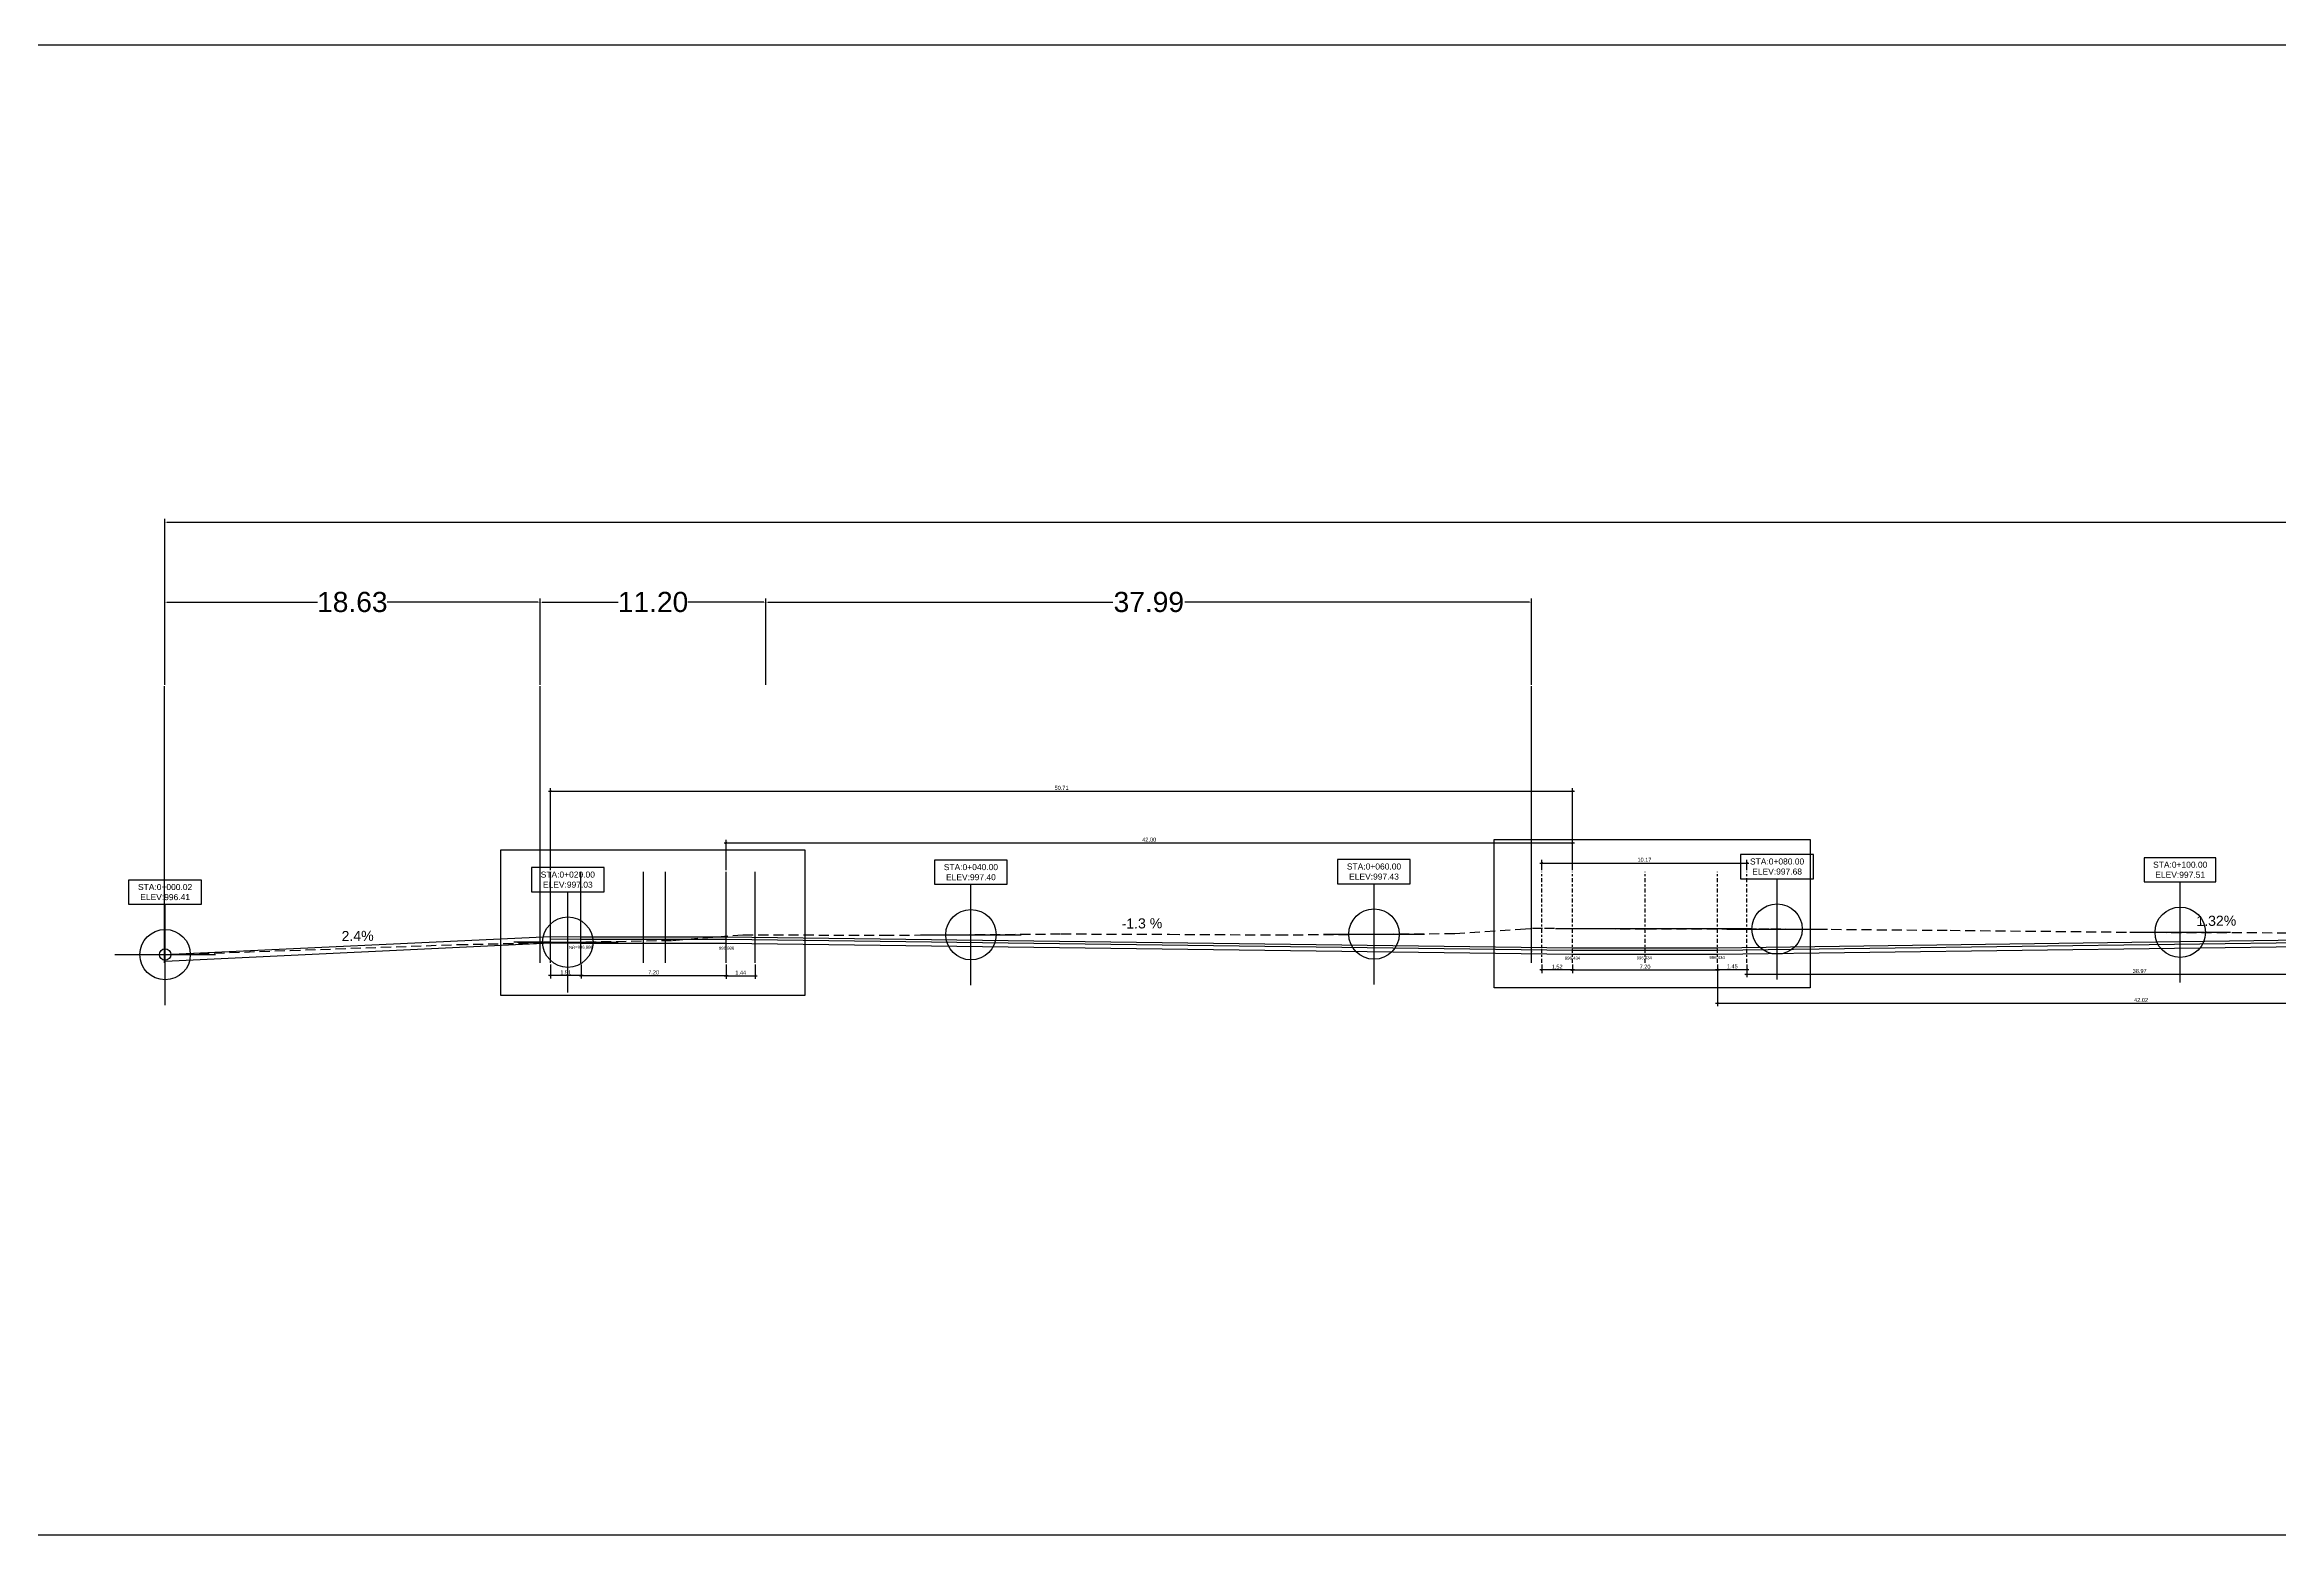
# Model space of a CAD drawing. Header units: metres. Extents: x -977055 to 805873, y -1033982 to 242021.
# Drawn here: x 1355.6 to 1466.4, y 959.3 to 1033.3 of the extents above; entities that cross this region are included whole.
import ezdxf

# ---------------------------------------------------------------- set-up
doc = ezdxf.new("R2010")
doc.units = ezdxf.units.M
doc.header["$PDMODE"] = 32
doc.header["$PDSIZE"] = 1.5
doc.linetypes.add('CENTRO1', pattern=[0.44, 0.2, -0.08, 0.08, -0.08])
doc.linetypes.add('DASHED', pattern=[0.75, 0.5, -0.25])
for name, color, linetype in [('C-ROAD-PROF', 1, 'DASHED'), ('C-ROAD-PROF-PROP', 150, 'Continuous'), ('C-ROAD-PROF-TEXT', 11, 'Continuous'), ('linea 1', 1, 'Continuous'), ('LOTE 243', 6, 'Continuous'), ('PUNTOS V', 4, 'Continuous')]:
    doc.layers.add(name, color=color, linetype=linetype)
doc.styles.add('CITY2', font='stylu.ttf', dxfattribs={"height": 0.2})
doc.styles.get("Standard").update_dxf_attribs({"font": 'arial.ttf'})
doc.dimstyles.new('Copia(2) de Standard', dxfattribs={"dimtxt": 1, "dimasz": 0.1, "dimexe": 0.18, "dimexo": 0.0625, "dimgap": 0.09, "dimtad": 0, "dimtih": 1, "dimtoh": 1, "dimzin": 0, "dimdsep": 46, "dimtxsty": 'Standard', "dimcen": 0.09, "dimadec": 0, "dimazin": 0, "dimtfac": 1, "dimtofl": 0, "dimtmove": 0, "dimatfit": 3, "dimfxl": 1, "dimtolj": 1, "dimtzin": 0, "dimarcsym": 0})
doc.dimstyles.new('COTAS2', dxfattribs={"dimtxt": 0.02, "dimasz": 0.1, "dimexe": 0.15, "dimexo": 0.08, "dimgap": 0.05, "dimtad": 1, "dimzin": 0, "dimdsep": 46, "dimtxsty": 'CITY2', "dimblk": 'ARCHTICK', "dimcen": 1, "dimdle": 0.1, "dimclrd": 1, "dimclre": 1, "dimclrt": 2, "dimadec": 0, "dimazin": 0, "dimtfac": 1, "dimtofl": 0, "dimtmove": 0, "dimatfit": 3, "dimldrblk": 'ARCHTICK', "dimfxl": 0.18, "dimtolj": 1, "dimtzin": 0, "dimarcsym": 0})

# ---------------------------------------------------------------- blocks, each defined once
blk = doc.blocks.new('*U2844')
at = {"layer": 'C-ROAD-PROF', "color": 1, "linetype": 'DASHED', "lineweight": -3}
for p, q in [((1466.9, 1198.48), (1470.4, 1198.76)), ((1470.4, 1198.76), (1477.4, 1198.73)), ((1477.4, 1198.73), (1486.18, 1198.8)), ((1486.18, 1198.8), (1491.56, 1198.78)), ((1491.56, 1198.78), (1496.94, 1198.75)), ((1496.94, 1198.75), (1505.71, 1198.82)), ((1505.71, 1198.82), (1508.97, 1199.04)), ((1508.97, 1199.04), (1509.56, 1199.08)), ((1509.56, 1199.08), (1510.16, 1199.08)), ((1510.16, 1199.08), (1515.21, 1199.05)), ((1515.21, 1199.05), (1520.18, 1199.05)), ((1520.18, 1199.05), (1520.79, 1199.05)), ((1520.79, 1199.05), (1521.39, 1199.05)), ((1521.39, 1199.05), (1530.28, 1198.98)), ((1530.28, 1198.98), (1539.76, 1198.88)), ((1539.76, 1198.88), (1549.29, 1198.85)), ((1441.72, 1197.77), (1441.91, 1197.77)), ((1441.91, 1197.77), (1447.93, 1197.98)), ((1447.93, 1197.98), (1456.25, 1198.27)), ((1456.25, 1198.27), (1461.85, 1198.39)), ((1461.85, 1198.39), (1466.9, 1198.48))]:
    blk.add_line(p, q, dxfattribs=at)
blk = doc.blocks.new('*U2845')
at = {"layer": 'C-ROAD-PROF-TEXT', "color": 11, "linetype": 'Continuous', "lineweight": -3}
for p, q in [((1439.91, 1201.47), (1439.91, 1200.27)), ((1443.53, 1201.47), (1439.91, 1201.47)), ((1443.53, 1200.27), (1443.53, 1201.47)), ((1439.91, 1200.27), (1443.53, 1200.27)), ((1441.72, 1195.27), (1441.72, 1200.27)), ((1439.22, 1197.77), (1444.22, 1197.77))]:
    blk.add_line(p, q, dxfattribs=at)
blk.add_circle((1441.72, 1197.77), 1.25, dxfattribs=at)
at = {"layer": 'C-ROAD-PROF-TEXT', "color": 11, "linetype": 'Continuous', "lineweight": -3, "insert": (1441.72, 1200.47), "char_height": 0.3, "attachment_point": 8}
blk.add_mtext('STA:0+000.02\\PELEV:996.41', dxfattribs=at)
blk = doc.blocks.new('*U2846')
at = {"layer": 'C-ROAD-PROF-TEXT', "color": 11, "linetype": 'Continuous', "lineweight": -3}
for p, q in [((1459.89, 1202.09), (1459.89, 1200.89)), ((1463.5, 1202.09), (1459.89, 1202.09)), ((1463.5, 1200.89), (1463.5, 1202.09)), ((1459.89, 1200.89), (1463.5, 1200.89)), ((1461.7, 1195.89), (1461.7, 1200.89)), ((1459.2, 1198.39), (1464.2, 1198.39))]:
    blk.add_line(p, q, dxfattribs=at)
blk.add_circle((1461.7, 1198.39), 1.25, dxfattribs=at)
at = {"layer": 'C-ROAD-PROF-TEXT', "color": 11, "linetype": 'Continuous', "lineweight": -3, "insert": (1461.7, 1201.09), "char_height": 0.3, "attachment_point": 8}
blk.add_mtext('STA:0+020.00\\PELEV:997.03', dxfattribs=at)
blk = doc.blocks.new('*U2847')
at = {"layer": 'C-ROAD-PROF-TEXT', "color": 11, "linetype": 'Continuous', "lineweight": -3}
for p, q in [((1479.89, 1202.46), (1479.89, 1201.26)), ((1483.5, 1202.46), (1479.89, 1202.46)), ((1483.5, 1201.26), (1483.5, 1202.46)), ((1479.89, 1201.26), (1483.5, 1201.26)), ((1481.7, 1196.26), (1481.7, 1201.26)), ((1479.2, 1198.76), (1484.2, 1198.76))]:
    blk.add_line(p, q, dxfattribs=at)
blk.add_circle((1481.7, 1198.76), 1.25, dxfattribs=at)
at = {"layer": 'C-ROAD-PROF-TEXT', "color": 11, "linetype": 'Continuous', "lineweight": -3, "insert": (1481.7, 1201.46), "char_height": 0.3, "attachment_point": 8}
blk.add_mtext('STA:0+040.00\\PELEV:997.40', dxfattribs=at)
blk = doc.blocks.new('*U2848')
at = {"layer": 'C-ROAD-PROF-TEXT', "color": 11, "linetype": 'Continuous', "lineweight": -3}
for p, q in [((1499.89, 1202.49), (1499.89, 1201.29)), ((1503.5, 1202.49), (1499.89, 1202.49)), ((1503.5, 1201.29), (1503.5, 1202.49)), ((1499.89, 1201.29), (1503.5, 1201.29)), ((1501.7, 1196.29), (1501.7, 1201.29)), ((1499.2, 1198.79), (1504.2, 1198.79))]:
    blk.add_line(p, q, dxfattribs=at)
blk.add_circle((1501.7, 1198.79), 1.25, dxfattribs=at)
at = {"layer": 'C-ROAD-PROF-TEXT', "color": 11, "linetype": 'Continuous', "lineweight": -3, "insert": (1501.7, 1201.49), "char_height": 0.3, "attachment_point": 8}
blk.add_mtext('STA:0+060.00\\PELEV:997.43', dxfattribs=at)
blk = doc.blocks.new('*U2849')
at = {"layer": 'C-ROAD-PROF-TEXT', "color": 11, "linetype": 'Continuous', "lineweight": -3}
for p, q in [((1519.89, 1202.74), (1519.89, 1201.54)), ((1523.5, 1202.74), (1519.89, 1202.74)), ((1523.5, 1201.54), (1523.5, 1202.74)), ((1519.89, 1201.54), (1523.5, 1201.54)), ((1521.7, 1196.54), (1521.7, 1201.54)), ((1519.2, 1199.04), (1524.2, 1199.04))]:
    blk.add_line(p, q, dxfattribs=at)
blk.add_circle((1521.7, 1199.04), 1.25, dxfattribs=at)
at = {"layer": 'C-ROAD-PROF-TEXT', "color": 11, "linetype": 'Continuous', "lineweight": -3, "insert": (1521.7, 1201.74), "char_height": 0.3, "attachment_point": 8}
blk.add_mtext('STA:0+080.00\\PELEV:997.68', dxfattribs=at)
blk = doc.blocks.new('*U2850')
at = {"layer": 'C-ROAD-PROF-TEXT', "color": 11, "linetype": 'Continuous', "lineweight": -3}
for p, q in [((1539.92, 1202.58), (1539.92, 1201.38)), ((1543.47, 1202.58), (1539.92, 1202.58)), ((1543.47, 1201.38), (1543.47, 1202.58)), ((1539.92, 1201.38), (1543.47, 1201.38)), ((1541.7, 1196.38), (1541.7, 1201.38)), ((1539.2, 1198.88), (1544.2, 1198.88))]:
    blk.add_line(p, q, dxfattribs=at)
blk.add_circle((1541.7, 1198.88), 1.25, dxfattribs=at)
at = {"layer": 'C-ROAD-PROF-TEXT', "color": 11, "linetype": 'Continuous', "lineweight": -3, "insert": (1541.7, 1201.58), "char_height": 0.3, "attachment_point": 8}
blk.add_mtext('STA:0+100.00\\PELEV:997.51', dxfattribs=at)
blk = doc.blocks.new('*D2867')
at = {"layer": 'Defpoints', "color": 0, "transparency": 16777216}
for p in [(1380.14, 1005.63), (1361.51, 1001.46), (1380.14, 1001.46)]:
    blk.add_point(p, dxfattribs=at)
at = {"layer": 'linea 1', "color": 0, "lineweight": -2, "transparency": 16777216}
for p, q in [((1361.51, 1001.52), (1361.51, 1005.81)), ((1361.61, 1005.63), (1369.09, 1005.63)), ((1380.04, 1005.63), (1372.55, 1005.63)), ((1380.14, 1001.52), (1380.14, 1005.81))]:
    blk.add_line(p, q, dxfattribs=at)
at = {"layer": 'linea 1', "color": 0, "transparency": 16777216}
for points in [[(1361.61, 1005.64), (1361.61, 1005.61), (1361.51, 1005.63)], [(1380.04, 1005.64), (1380.04, 1005.61), (1380.14, 1005.63)]]:
    blk.add_solid(points, dxfattribs=at)
at = {"layer": 'linea 1', "color": 0, "transparency": 16777216, "insert": (1370.82, 1005.63), "char_height": 1, "attachment_point": 5}
blk.add_mtext('\\A1;18.63', dxfattribs=at)
blk = doc.blocks.new('*D2868')
at = {"layer": 'Defpoints', "color": 0, "transparency": 16777216}
for p in [(1391.34, 1005.63), (1380.14, 1001.46), (1391.34, 1001.46)]:
    blk.add_point(p, dxfattribs=at)
at = {"layer": 'linea 1', "color": 0, "lineweight": -2, "transparency": 16777216}
for p, q in [((1380.14, 1001.52), (1380.14, 1005.81)), ((1380.24, 1005.63), (1384.01, 1005.63)), ((1391.24, 1005.63), (1387.47, 1005.63)), ((1391.34, 1001.52), (1391.34, 1005.81))]:
    blk.add_line(p, q, dxfattribs=at)
at = {"layer": 'linea 1', "color": 0, "transparency": 16777216}
for points in [[(1380.24, 1005.64), (1380.24, 1005.61), (1380.14, 1005.63)], [(1391.24, 1005.64), (1391.24, 1005.61), (1391.34, 1005.63)]]:
    blk.add_solid(points, dxfattribs=at)
at = {"layer": 'linea 1', "color": 0, "transparency": 16777216, "insert": (1385.74, 1005.63), "char_height": 1, "attachment_point": 5}
blk.add_mtext('\\A1;11.20', dxfattribs=at)
blk = doc.blocks.new('*D2869')
at = {"layer": 'Defpoints', "color": 0, "transparency": 16777216}
for p in [(1429.33, 1005.63), (1391.34, 1001.46), (1429.33, 1001.46)]:
    blk.add_point(p, dxfattribs=at)
at = {"layer": 'linea 1', "color": 0, "lineweight": -2, "transparency": 16777216}
for p, q in [((1391.34, 1001.52), (1391.34, 1005.81)), ((1391.44, 1005.63), (1408.56, 1005.63)), ((1429.23, 1005.63), (1412.12, 1005.63)), ((1429.33, 1001.52), (1429.33, 1005.81))]:
    blk.add_line(p, q, dxfattribs=at)
at = {"layer": 'linea 1', "color": 0, "transparency": 16777216}
for points in [[(1391.44, 1005.64), (1391.44, 1005.61), (1391.34, 1005.63)], [(1429.23, 1005.64), (1429.23, 1005.61), (1429.33, 1005.63)]]:
    blk.add_solid(points, dxfattribs=at)
at = {"layer": 'linea 1', "color": 0, "transparency": 16777216, "insert": (1410.34, 1005.63), "char_height": 1, "attachment_point": 5}
blk.add_mtext('\\A1;37.99', dxfattribs=at)
blk = doc.blocks.new('*D2876')
at = {"layer": 'Defpoints', "color": 0, "transparency": 16777216}
for p in [(1734.44, 1009.59), (1361.51, 1001.46), (1734.44, 1001.46)]:
    blk.add_point(p, dxfattribs=at)
at = {"layer": 'linea 1', "color": 0, "lineweight": -2, "transparency": 16777216}
for p, q in [((1361.51, 1001.52), (1361.51, 1009.77)), ((1361.61, 1009.59), (1545.81, 1009.59)), ((1734.34, 1009.59), (1550.14, 1009.59)), ((1734.44, 1001.52), (1734.44, 1009.77))]:
    blk.add_line(p, q, dxfattribs=at)
at = {"layer": 'linea 1', "color": 0, "transparency": 16777216}
for points in [[(1361.61, 1009.61), (1361.61, 1009.58), (1361.51, 1009.59)], [(1734.34, 1009.61), (1734.34, 1009.58), (1734.44, 1009.59)]]:
    blk.add_solid(points, dxfattribs=at)
at = {"layer": 'linea 1', "color": 0, "transparency": 16777216, "insert": (1547.97, 1009.59), "char_height": 1, "attachment_point": 5}
blk.add_mtext('\\A1;372.93', dxfattribs=at)
blk = doc.blocks.new('_ArchTick')
at = {"color": 0, "linetype": 'ByBlock', "const_width": 0.15}
blk.add_lwpolyline([(-0.5, -0.5), (0.5, 0.5)], dxfattribs=at)
blk = doc.blocks.new('*D3465')
at = {"layer": 'Defpoints', "color": 0, "transparency": 16777216}
for p in [(1382.17, 987.72), (1389.37, 987.72), (1389.37, 987.09)]:
    blk.add_point(p, dxfattribs=at)
at = {"layer": 'PUNTOS V', "color": 1, "lineweight": -2, "transparency": 16777216}
blk.add_line((1382.07, 987.09), (1389.47, 987.09), dxfattribs=at)
at = {"layer": 'PUNTOS V', "color": 1, "linetype": 'Continuous', "lineweight": -2, "transparency": 16777216}
for p, q in [((1382.17, 987.64), (1382.17, 986.94)), ((1389.37, 987.64), (1389.37, 986.94))]:
    blk.add_line(p, q, dxfattribs=at)
at = {"layer": 'PUNTOS V', "color": 1, "lineweight": -2, "transparency": 16777216, "xscale": 0.1, "yscale": 0.1, "zscale": 0.1, "rotation": 180}
blk.add_blockref('_ArchTick', (1382.17, 987.09), dxfattribs=at)
at = {"layer": 'PUNTOS V', "color": 1, "lineweight": -2, "transparency": 16777216, "xscale": 0.1, "yscale": 0.1, "zscale": 0.1}
blk.add_blockref('_ArchTick', (1389.37, 987.09), dxfattribs=at)
at = {"layer": 'PUNTOS V', "color": 2, "transparency": 16777216, "insert": (1385.77, 987.25), "char_height": 0.2, "attachment_point": 5, "style": 'CITY2'}
blk.add_mtext('\\A1;7.20', dxfattribs=at)
blk = doc.blocks.new('*D3466')
at = {"layer": 'Defpoints', "color": 0, "transparency": 16777216}
for p in [(1431.36, 993.68), (1389.37, 992.25), (1431.36, 992.25)]:
    blk.add_point(p, dxfattribs=at)
at = {"layer": 'PUNTOS V', "color": 1, "lineweight": -2, "transparency": 16777216}
blk.add_line((1389.27, 993.68), (1431.46, 993.68), dxfattribs=at)
at = {"layer": 'PUNTOS V', "color": 1, "linetype": 'Continuous', "lineweight": -2, "transparency": 16777216}
for p, q in [((1389.37, 992.33), (1389.37, 993.83)), ((1431.36, 992.33), (1431.36, 993.83))]:
    blk.add_line(p, q, dxfattribs=at)
at = {"layer": 'PUNTOS V', "color": 1, "lineweight": -2, "transparency": 16777216, "xscale": 0.1, "yscale": 0.1, "zscale": 0.1, "rotation": 180}
blk.add_blockref('_ArchTick', (1389.37, 993.68), dxfattribs=at)
at = {"layer": 'PUNTOS V', "color": 1, "lineweight": -2, "transparency": 16777216, "xscale": 0.1, "yscale": 0.1, "zscale": 0.1}
blk.add_blockref('_ArchTick', (1431.36, 993.68), dxfattribs=at)
at = {"layer": 'PUNTOS V', "color": 2, "transparency": 16777216, "insert": (1410.36, 993.84), "char_height": 0.2, "attachment_point": 5, "style": 'CITY2'}
blk.add_mtext('\\A1;42.00', dxfattribs=at)
blk = doc.blocks.new('*D3467')
at = {"layer": 'Defpoints', "color": 0, "transparency": 16777216}
for p in [(1380.66, 987.72), (1380.66, 987.09), (1382.17, 987.72)]:
    blk.add_point(p, dxfattribs=at)
at = {"layer": 'PUNTOS V', "color": 1, "lineweight": -2, "transparency": 16777216}
blk.add_line((1382.27, 987.09), (1380.56, 987.09), dxfattribs=at)
at = {"layer": 'PUNTOS V', "color": 1, "linetype": 'Continuous', "lineweight": -2, "transparency": 16777216}
for p, q in [((1380.66, 987.64), (1380.66, 986.94)), ((1382.17, 987.64), (1382.17, 986.94))]:
    blk.add_line(p, q, dxfattribs=at)
at = {"layer": 'PUNTOS V', "color": 1, "lineweight": -2, "transparency": 16777216, "xscale": 0.1, "yscale": 0.1, "zscale": 0.1, "rotation": 180}
blk.add_blockref('_ArchTick', (1380.66, 987.09), dxfattribs=at)
at = {"layer": 'PUNTOS V', "color": 1, "lineweight": -2, "transparency": 16777216, "xscale": 0.1, "yscale": 0.1, "zscale": 0.1}
blk.add_blockref('_ArchTick', (1382.17, 987.09), dxfattribs=at)
at = {"layer": 'PUNTOS V', "color": 2, "transparency": 16777216, "insert": (1381.41, 987.25), "char_height": 0.2, "attachment_point": 5, "style": 'CITY2'}
blk.add_mtext('\\A1;1.51', dxfattribs=at)
blk = doc.blocks.new('*D3468')
at = {"layer": 'Defpoints', "color": 0, "transparency": 16777216}
for p in [(1431.36, 987.72), (1438.56, 987.72), (1438.56, 987.37)]:
    blk.add_point(p, dxfattribs=at)
at = {"layer": 'PUNTOS V', "color": 1, "lineweight": -2, "transparency": 16777216}
blk.add_line((1431.26, 987.37), (1438.66, 987.37), dxfattribs=at)
at = {"layer": 'PUNTOS V', "color": 1, "linetype": 'Continuous', "lineweight": -2, "transparency": 16777216}
for p, q in [((1431.36, 987.64), (1431.36, 987.22)), ((1438.56, 987.64), (1438.56, 987.22))]:
    blk.add_line(p, q, dxfattribs=at)
at = {"layer": 'PUNTOS V', "color": 1, "lineweight": -2, "transparency": 16777216, "xscale": 0.1, "yscale": 0.1, "zscale": 0.1, "rotation": 180}
blk.add_blockref('_ArchTick', (1431.36, 987.37), dxfattribs=at)
at = {"layer": 'PUNTOS V', "color": 1, "lineweight": -2, "transparency": 16777216, "xscale": 0.1, "yscale": 0.1, "zscale": 0.1}
blk.add_blockref('_ArchTick', (1438.56, 987.37), dxfattribs=at)
at = {"layer": 'PUNTOS V', "color": 2, "transparency": 16777216, "insert": (1434.96, 987.53), "char_height": 0.2, "attachment_point": 5, "style": 'CITY2'}
blk.add_mtext('\\A1;7.20', dxfattribs=at)
blk = doc.blocks.new('*D3472')
at = {"layer": 'Defpoints', "color": 0, "transparency": 16777216}
for p in [(1431.36, 996.25), (1380.66, 992.25), (1431.36, 992.25)]:
    blk.add_point(p, dxfattribs=at)
at = {"layer": 'PUNTOS V', "color": 1, "lineweight": -2, "transparency": 16777216}
blk.add_line((1380.56, 996.25), (1431.46, 996.25), dxfattribs=at)
at = {"layer": 'PUNTOS V', "color": 1, "linetype": 'Continuous', "lineweight": -2, "transparency": 16777216}
for p, q in [((1380.66, 992.33), (1380.66, 996.4)), ((1431.36, 992.33), (1431.36, 996.4))]:
    blk.add_line(p, q, dxfattribs=at)
at = {"layer": 'PUNTOS V', "color": 1, "lineweight": -2, "transparency": 16777216, "xscale": 0.1, "yscale": 0.1, "zscale": 0.1, "rotation": 180}
blk.add_blockref('_ArchTick', (1380.66, 996.25), dxfattribs=at)
at = {"layer": 'PUNTOS V', "color": 1, "lineweight": -2, "transparency": 16777216, "xscale": 0.1, "yscale": 0.1, "zscale": 0.1}
blk.add_blockref('_ArchTick', (1431.36, 996.25), dxfattribs=at)
at = {"layer": 'PUNTOS V', "color": 2, "transparency": 16777216, "insert": (1406.01, 996.41), "char_height": 0.2, "attachment_point": 5, "style": 'CITY2'}
blk.add_mtext('\\A1;50.71', dxfattribs=at)
blk = doc.blocks.new('*D3475')
at = {"layer": 'Defpoints', "color": 0, "transparency": 16777216}
for p in [(1429.84, 987.72), (1429.84, 987.37), (1431.36, 987.72)]:
    blk.add_point(p, dxfattribs=at)
at = {"layer": 'PUNTOS V', "color": 1, "lineweight": -2, "transparency": 16777216}
blk.add_line((1431.46, 987.37), (1429.74, 987.37), dxfattribs=at)
at = {"layer": 'PUNTOS V', "color": 1, "linetype": 'Continuous', "lineweight": -2, "transparency": 16777216}
for p, q in [((1429.84, 987.64), (1429.84, 987.22)), ((1431.36, 987.64), (1431.36, 987.22))]:
    blk.add_line(p, q, dxfattribs=at)
at = {"layer": 'PUNTOS V', "color": 1, "lineweight": -2, "transparency": 16777216, "xscale": 0.1, "yscale": 0.1, "zscale": 0.1, "rotation": 180}
blk.add_blockref('_ArchTick', (1429.84, 987.37), dxfattribs=at)
at = {"layer": 'PUNTOS V', "color": 1, "lineweight": -2, "transparency": 16777216, "xscale": 0.1, "yscale": 0.1, "zscale": 0.1}
blk.add_blockref('_ArchTick', (1431.36, 987.37), dxfattribs=at)
at = {"layer": 'PUNTOS V', "color": 2, "transparency": 16777216, "insert": (1430.6, 987.53), "char_height": 0.2, "attachment_point": 5, "style": 'CITY2'}
blk.add_mtext('\\A1;1.52', dxfattribs=at)
blk = doc.blocks.new('*D3476')
at = {"layer": 'Defpoints', "color": 0, "transparency": 16777216}
for p in [(1438.56, 987.72), (1440.01, 987.72), (1440.01, 987.4)]:
    blk.add_point(p, dxfattribs=at)
at = {"layer": 'PUNTOS V', "color": 1, "lineweight": -2, "transparency": 16777216}
blk.add_line((1438.46, 987.4), (1440.11, 987.4), dxfattribs=at)
at = {"layer": 'PUNTOS V', "color": 1, "linetype": 'Continuous', "lineweight": -2, "transparency": 16777216}
for p, q in [((1438.56, 987.64), (1438.56, 987.25)), ((1440.01, 987.64), (1440.01, 987.25))]:
    blk.add_line(p, q, dxfattribs=at)
at = {"layer": 'PUNTOS V', "color": 1, "lineweight": -2, "transparency": 16777216, "xscale": 0.1, "yscale": 0.1, "zscale": 0.1, "rotation": 180}
blk.add_blockref('_ArchTick', (1438.56, 987.4), dxfattribs=at)
at = {"layer": 'PUNTOS V', "color": 1, "lineweight": -2, "transparency": 16777216, "xscale": 0.1, "yscale": 0.1, "zscale": 0.1}
blk.add_blockref('_ArchTick', (1440.01, 987.4), dxfattribs=at)
at = {"layer": 'PUNTOS V', "color": 2, "transparency": 16777216, "insert": (1439.29, 987.55), "char_height": 0.2, "attachment_point": 5, "style": 'CITY2'}
blk.add_mtext('\\A1;1.45', dxfattribs=at)
blk = doc.blocks.new('*D3477')
at = {"layer": 'Defpoints', "color": 0, "transparency": 16777216}
for p in [(1440.01, 992.68), (1429.84, 992.25), (1440.01, 992.25)]:
    blk.add_point(p, dxfattribs=at)
at = {"layer": 'PUNTOS V', "color": 1, "lineweight": -2, "transparency": 16777216}
blk.add_line((1429.74, 992.68), (1440.11, 992.68), dxfattribs=at)
at = {"layer": 'PUNTOS V', "color": 1, "linetype": 'Continuous', "lineweight": -2, "transparency": 16777216}
for p, q in [((1429.84, 992.33), (1429.84, 992.83)), ((1440.01, 992.33), (1440.01, 992.83))]:
    blk.add_line(p, q, dxfattribs=at)
at = {"layer": 'PUNTOS V', "color": 1, "lineweight": -2, "transparency": 16777216, "xscale": 0.1, "yscale": 0.1, "zscale": 0.1, "rotation": 180}
blk.add_blockref('_ArchTick', (1429.84, 992.68), dxfattribs=at)
at = {"layer": 'PUNTOS V', "color": 1, "lineweight": -2, "transparency": 16777216, "xscale": 0.1, "yscale": 0.1, "zscale": 0.1}
blk.add_blockref('_ArchTick', (1440.01, 992.68), dxfattribs=at)
at = {"layer": 'PUNTOS V', "color": 2, "transparency": 16777216, "insert": (1434.93, 992.84), "char_height": 0.2, "attachment_point": 5, "style": 'CITY2'}
blk.add_mtext('\\A1;10.17', dxfattribs=at)
blk = doc.blocks.new('*D3480')
at = {"layer": 'Defpoints', "color": 0, "transparency": 16777216}
for p in [(1440.01, 987.72), (1478.98, 987.72), (1478.98, 987.16)]:
    blk.add_point(p, dxfattribs=at)
at = {"layer": 'PUNTOS V', "color": 1, "lineweight": -2, "transparency": 16777216}
blk.add_line((1439.91, 987.16), (1479.08, 987.16), dxfattribs=at)
at = {"layer": 'PUNTOS V', "color": 1, "linetype": 'Continuous', "lineweight": -2, "transparency": 16777216}
for p, q in [((1440.01, 987.64), (1440.01, 987.01)), ((1478.98, 987.64), (1478.98, 987.01))]:
    blk.add_line(p, q, dxfattribs=at)
at = {"layer": 'PUNTOS V', "color": 1, "lineweight": -2, "transparency": 16777216, "xscale": 0.1, "yscale": 0.1, "zscale": 0.1, "rotation": 180}
blk.add_blockref('_ArchTick', (1440.01, 987.16), dxfattribs=at)
at = {"layer": 'PUNTOS V', "color": 1, "lineweight": -2, "transparency": 16777216, "xscale": 0.1, "yscale": 0.1, "zscale": 0.1}
blk.add_blockref('_ArchTick', (1478.98, 987.16), dxfattribs=at)
at = {"layer": 'PUNTOS V', "color": 2, "transparency": 16777216, "insert": (1459.5, 987.32), "char_height": 0.2, "attachment_point": 5, "style": 'CITY2'}
blk.add_mtext('\\A1;38.97', dxfattribs=at)
blk = doc.blocks.new('*D3481')
at = {"layer": 'Defpoints', "color": 0, "transparency": 16777216}
for p in [(1438.56, 987.72), (1480.58, 987.72), (1480.58, 985.73)]:
    blk.add_point(p, dxfattribs=at)
at = {"layer": 'PUNTOS V', "color": 1, "linetype": 'Continuous', "lineweight": -2, "transparency": 16777216}
for p, q in [((1438.56, 987.64), (1438.56, 985.58)), ((1480.58, 987.64), (1480.58, 985.58))]:
    blk.add_line(p, q, dxfattribs=at)
at = {"layer": 'PUNTOS V', "color": 1, "lineweight": -2, "transparency": 16777216}
blk.add_line((1438.46, 985.73), (1480.68, 985.73), dxfattribs=at)
at = {"layer": 'PUNTOS V', "color": 1, "lineweight": -2, "transparency": 16777216, "xscale": 0.1, "yscale": 0.1, "zscale": 0.1, "rotation": 180}
blk.add_blockref('_ArchTick', (1438.56, 985.73), dxfattribs=at)
at = {"layer": 'PUNTOS V', "color": 1, "lineweight": -2, "transparency": 16777216, "xscale": 0.1, "yscale": 0.1, "zscale": 0.1}
blk.add_blockref('_ArchTick', (1480.58, 985.73), dxfattribs=at)
at = {"layer": 'PUNTOS V', "color": 2, "transparency": 16777216, "insert": (1459.57, 985.88), "char_height": 0.2, "attachment_point": 5, "style": 'CITY2'}
blk.add_mtext('\\A1;42.02', dxfattribs=at)
blk = doc.blocks.new('*D3522')
at = {"layer": 'Defpoints', "color": 0, "transparency": 16777216}
for p in [(1389.37, 987.72), (1390.81, 987.72), (1390.81, 987.08)]:
    blk.add_point(p, dxfattribs=at)
at = {"layer": 'PUNTOS V', "color": 1, "lineweight": -2, "transparency": 16777216}
blk.add_line((1389.27, 987.08), (1390.91, 987.08), dxfattribs=at)
at = {"layer": 'PUNTOS V', "color": 1, "linetype": 'Continuous', "lineweight": -2, "transparency": 16777216}
for p, q in [((1389.37, 987.64), (1389.37, 986.93)), ((1390.81, 987.64), (1390.81, 986.93))]:
    blk.add_line(p, q, dxfattribs=at)
at = {"layer": 'PUNTOS V', "color": 1, "lineweight": -2, "transparency": 16777216, "xscale": 0.1, "yscale": 0.1, "zscale": 0.1, "rotation": 180}
blk.add_blockref('_ArchTick', (1389.37, 987.08), dxfattribs=at)
at = {"layer": 'PUNTOS V', "color": 1, "lineweight": -2, "transparency": 16777216, "xscale": 0.1, "yscale": 0.1, "zscale": 0.1}
blk.add_blockref('_ArchTick', (1390.81, 987.08), dxfattribs=at)
at = {"layer": 'PUNTOS V', "color": 2, "transparency": 16777216, "insert": (1390.09, 987.24), "char_height": 0.2, "attachment_point": 5, "style": 'CITY2'}
blk.add_mtext('\\A1;1.44', dxfattribs=at)

msp = doc.modelspace()

# ---------------------------------------------------------------- linework, layer by layer
at = {"layer": 'C-ROAD-PROF-PROP', "color": 150, "linetype": 'Continuous', "lineweight": -3, "ltscale": 2}
for p, q in [((1438.56112, 988.47495), (1480.58112, 989.03154)), ((1438.56112, 988.35495), (1480.58112, 988.91154)), ((1438.56112, 988.15495), (1480.58112, 988.71154))]:
    msp.add_line(p, q, dxfattribs=at)
at = {"layer": 'linea 1'}
for points in [[(1361.50752, 987.72192), (1361.50752, 1001.46243)], [(1380.14162, 987.72192), (1380.14162, 1001.46243)], [(1429.33412, 987.72192), (1429.33412, 1001.46243)], [(1361.50752, 987.72192), (1361.50752, 992.2467)], [(1380.65502, 987.72192), (1380.65502, 992.2467)], [(1382.16502, 987.72192), (1382.16502, 992.2467)], [(1385.26502, 987.72192), (1385.26502, 992.2467)], [(1386.36162, 987.72192), (1386.36162, 992.2467)], [(1389.36502, 987.72192), (1389.36502, 992.2467)], [(1390.80502, 987.72192), (1390.80502, 992.2467)]]:
    msp.add_lwpolyline(points, dxfattribs=at)
for points in [[(1427.47359, 993.85267), (1443.15117, 993.85267), (1443.15117, 986.48558), (1427.47359, 986.48558)], [(1378.18091, 993.33505), (1393.27695, 993.33505), (1393.27695, 986.096), (1378.18091, 986.096)]]:
    msp.add_lwpolyline(points, close=True, dxfattribs=at)
at = {"layer": 'linea 1', "color": 2, "linetype": 'CENTRO1'}
for points in [[(1380.14162, 987.72192), (1380.14162, 992.2467)], [(1429.84112, 987.72192), (1429.84112, 992.2467)], [(1431.36112, 987.72192), (1431.36112, 992.2467)], [(1434.96112, 987.72192), (1434.96112, 992.2467)], [(1438.56112, 987.72192), (1438.56112, 992.2467)], [(1440.01112, 987.72192), (1440.01112, 992.2467)]]:
    msp.add_lwpolyline(points, dxfattribs=at)
at = {"layer": 'linea 1'}
msp.add_circle((1361.53017, 988.13406), 0.284, dxfattribs=at)
at = {"layer": 'LOTE 243', "color": 2}
for points in [[(1361.51512, 988.13361), (1380.65502, 989.03472)], [(1380.65732, 989.03435), (1382.16502, 989.01842)], [(1389.36502, 989.01842), (1431.36112, 988.47495)], [(1361.53017, 987.81397), (1380.65503, 988.71511)], [(1380.65502, 988.71511), (1382.16502, 988.69842)], [(1380.656, 988.91436), (1382.16502, 988.89842)], [(1389.36502, 988.89842), (1431.3598, 988.35495)], [(1389.36502, 988.69842), (1431.36112, 988.15495)]]:
    msp.add_lwpolyline(points, dxfattribs=at)
at = {"layer": 'PUNTOS V', "color": 1}
msp.add_lwpolyline([(1306.53744, 1033.29717), (1770.28448, 1033.29717), (1770.28448, 959.30984), (1306.53744, 959.30984)], close=True, dxfattribs=at)
for points in [[(1382.16502, 989.01842), (1389.36502, 989.01842)], [(1440.25752, 989.40597), (1430.52208, 989.40597)], [(1380.65502, 988.7475), (1378.82921, 988.7475)], [(1382.16502, 988.89842), (1389.36502, 988.89842)], [(1382.16502, 988.69842), (1389.36502, 988.69842)], [(1431.36112, 988.47495), (1438.56112, 988.47495)], [(1431.36112, 988.35495), (1438.56112, 988.35495)], [(1431.36112, 988.15495), (1438.56112, 988.15495)]]:
    msp.add_lwpolyline(points, dxfattribs=at)
at = {"layer": 'PUNTOS V'}
msp.add_lwpolyline([(1429.33412, 988.28546), (1429.33412, 988.2761)], dxfattribs=at)

# ---------------------------------------------------------------- block references
at = {"layer": 'C-ROAD-PROF', "color": 1, "linetype": 'DASHED', "lineweight": -3}
msp.add_blockref('*U2844', (-80.18772, -209.63845), dxfattribs=at)
at = {"layer": 'C-ROAD-PROF-TEXT', "color": 11, "linetype": 'Continuous', "lineweight": -3}
for name in ['*U2846', '*U2847', '*U2848', '*U2849', '*U2850', '*U2845']:
    msp.add_blockref(name, (-80.18772, -209.63845), dxfattribs=at)

# ---------------------------------------------------------------- texts
at = {"layer": 'C-ROAD-PROF-TEXT', "color": 11, "linetype": 'Continuous', "lineweight": -3, "insert": (1361.53017, 990.83406), "char_height": 0.3, "attachment_point": 8}
msp.add_mtext('STA:0+000.02\\PELEV:996.41', dxfattribs=at)
at = {"layer": 'C-ROAD-PROF-TEXT', "color": 11, "linetype": 'Continuous', "lineweight": -3, "attachment_point": 8}
for s, insert, char_height, rotation in [('{\\C2;2.4%}', (1371.08645, 988.80647), 0.5, 0.6300515), ('{\\C2;-1.3 %}', (1409.9993, 989.42537), 0.5, 0.6300515), ('{\\C2;1.32%}', (1463.30692, 989.5559), 0.5, 0.5711077), ('{\\C2;NR=996,986}', (1382.16502, 988.39479), 0.15, 0.5711077), ('{\\C2;996,986}', (1389.38888, 988.34967, 996.877), 0.15, 0.5711077), ('{\\C2;996,434}', (1431.36112, 987.855), 0.15, 0.5711077), ('{\\C2;996,434}', (1434.92157, 987.87185), 0.15, 0.5711077), ('{\\C2;996,434}', (1438.53795, 987.88774), 0.15, 0.5711077)]:
    msp.add_mtext(s, dxfattribs=dict(at, insert=insert, char_height=char_height, rotation=rotation))

# ---------------------------------------------------------------- dimensions: what is measured, and where the dimension line sits
at = {"layer": 'linea 1'}
for p2, distance, picture, middle in [((1734.43882, 1001.46243), 8.13025, '*D2876', (1547.97317, 1009.59268)), ((1380.14162, 1001.46243), 4.16498, '*D2867', (1370.82457, 1005.62741))]:
    dim = msp.add_aligned_dim(p1=(1361.50752, 1001.46243), p2=p2, distance=distance, dimstyle='Copia(2) de Standard', dxfattribs=at)
    dim.commit()
    dim.dimension.update_dxf_attribs({"geometry": picture, "text_midpoint": middle})
for base, p1, p2, picture, middle in [((1391.34492, 1005.62741), (1380.14162, 1001.46243), (1391.34492, 1001.46243), '*D2868', (1385.74327, 1005.62741)), ((1429.33482, 1005.62741), (1391.34492, 1001.46243), (1429.33482, 1001.46243), '*D2869', (1410.33987, 1005.62741))]:
    dim = msp.add_linear_dim(base=base, p1=p1, p2=p2, angle=180, dimstyle='Copia(2) de Standard', override={"dimtmove": 1}, dxfattribs=at)
    dim.commit()
    dim.dimension.update_dxf_attribs({"geometry": picture, "text_midpoint": middle})
at = {"layer": 'PUNTOS V', "color": 1}
for p1, p2, distance, picture, middle in [((1380.65502, 992.2467), (1431.36112, 992.2467), 4.00178, '*D3472', (1406.00807, 996.40638)), ((1389.36502, 992.2467), (1431.36112, 992.2467), 1.43764, '*D3466', (1410.36307, 993.83954)), ((1429.84112, 992.2467), (1440.01112, 992.2467), 0.43406, '*D3477', (1434.92612, 992.83866)), ((1382.16502, 987.72192), (1380.65502, 987.72192), 0.6271, '*D3467', (1381.41002, 987.24914)), ((1382.16502, 987.72192), (1389.36502, 987.72192), -0.63474, '*D3465', (1385.76502, 987.24509)), ((1389.36502, 987.72192), (1390.80502, 987.72192), -0.6383, '*D3522', (1390.08502, 987.23809)), ((1431.36112, 987.72192), (1429.84112, 987.72192), 0.34734, '*D3475', (1430.60112, 987.52891)), ((1431.36112, 987.72192), (1438.56112, 987.72192), -0.34706, '*D3468', (1434.96112, 987.53277)), ((1438.56112, 987.72192), (1440.01112, 987.72192), -0.32637, '*D3476', (1439.28612, 987.55002)), ((1438.56112, 987.72192), (1480.58112, 987.72192), -1.99215, '*D3481', (1459.57112, 985.88497)), ((1440.01112, 987.72192), (1478.98112, 987.72192), -0.55937, '*D3480', (1459.49612, 987.31973))]:
    dim = msp.add_aligned_dim(p1=p1, p2=p2, distance=distance, dimstyle='COTAS2', dxfattribs=at)
    dim.commit()
    dim.dimension.update_dxf_attribs({"geometry": picture, "text_midpoint": middle})

doc.saveas('drawing.dxf')
